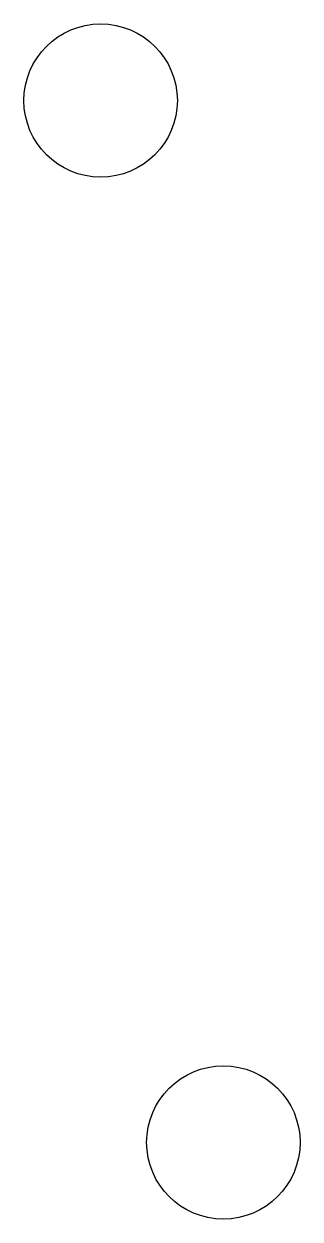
# Model space of a CAD drawing. Header units: millimetres. Extents: x 2.2 to 15.8, y -9.2 to 49.2.
import ezdxf

# ---------------------------------------------------------------- set-up
doc = ezdxf.new("R2010")
doc.units = ezdxf.units.MM

msp = doc.modelspace()

# ---------------------------------------------------------------- linework, layer by layer
for centre in [(6, 45.5), (12, -5.5)]:
    msp.add_circle(centre, 3.75)

doc.saveas('drawing.dxf')
